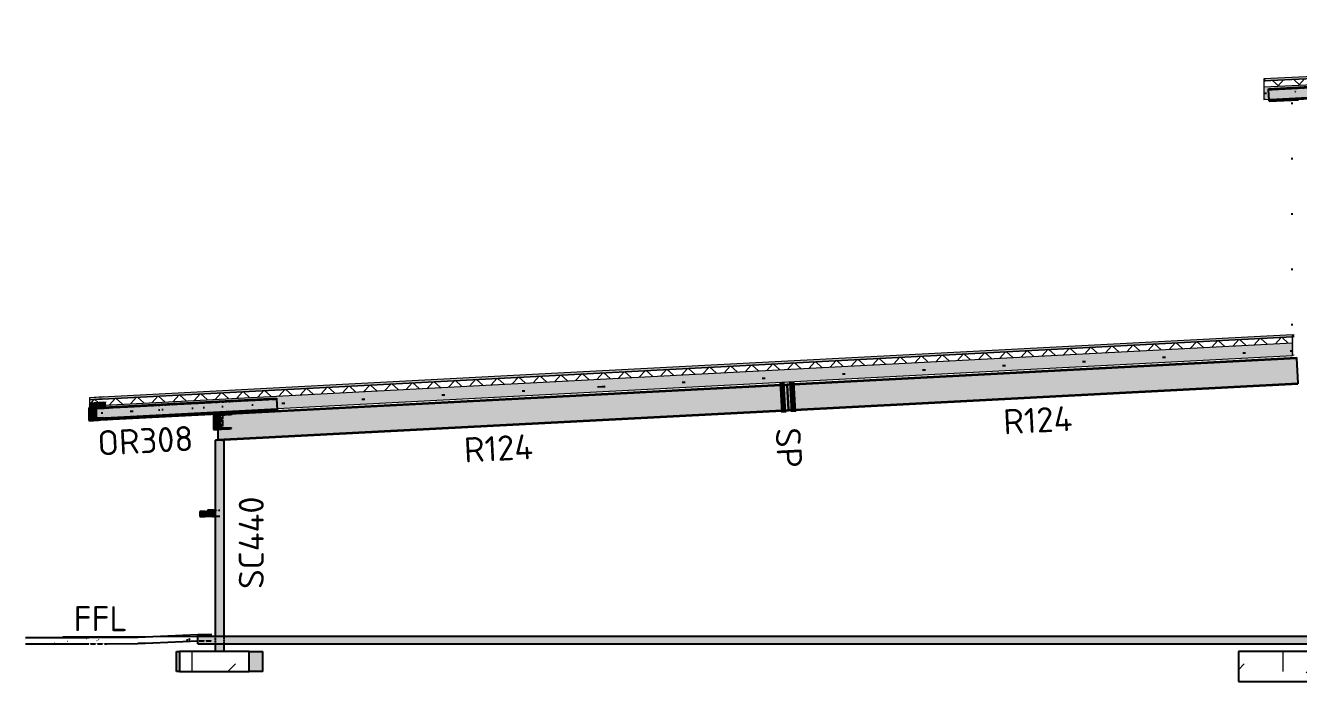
# Model space of a CAD drawing. Header units: millimetres. Extents: x 632 to 645312, y -3890 to 22200.
# Drawn here: x 332457 to 357904, y 4300 to 17407 of the extents above; entities that cross this region are included whole.
import ezdxf

# ---------------------------------------------------------------- set-up
doc = ezdxf.new("R2010")
doc.units = ezdxf.units.MM
for name, pattern in [('Dash', [7, 5, -2]), ('Hidden Double', [7, 5, -2]), ('Hidden Half', [3, 2, -1])]:
    doc.linetypes.add(name, pattern=pattern)
for name, color, linetype, lineweight in [('A-230-H-FLOOR', 190, 'Continuous', 13), ('A-230-M_FLOOR', 192, 'Continuous', 13), ('A-230-MH_FLOOR', 190, 'Hidden Double', 13), ('A-270-M_ROOF', 132, 'Continuous', 13), ('S-160-M_FOUND', 171, 'Continuous', 13), ('S-160-MH_FOUND', 171, 'Hidden Half', 13), ('S-280-A_COLUMN', 171, 'Continuous', 18), ('S-280-A_STRUCT_FRAME', 2, 'Continuous', 18), ('S-280-M_COLUMN', 52, 'Continuous', 13), ('S-280-M_STRUCT_FRAME', 12, 'Continuous', 13), ('S-280-MH_COLUMN', 52, 'Hidden Half', 13), ('Z-000-T_TEXT', 131, 'Continuous', 25), ('Z-230-A_LEVEL', 51, 'Continuous', 13), ('Z-230_A_LEVEL', 51, 'Continuous', 18)]:
    doc.layers.add(name, color=color, linetype=linetype, lineweight=lineweight)
doc.styles.add('ISOCPEUR_2', font='isocpeur.ttf', dxfattribs={"height": 500})
pattern_1 = [(45, (377784.9, 0), (-1414.214, 0), [750, -3000]), (45, (378784.9, 1000), (-1414.214, 0), [750, -3000]), (45, (379784.9, -300), (-1414.214, 0), [250, -2000]), (90, (379784.9, 500), (-500, 500), [500, -2000]), (315, (379784.9, 1000), (0, 2828.43), [500, -3000]), (0, (378784.9, 1000), (2000, 2000), [300, -1000]), (0, (376284.9, 2000), (2000, 2000), [300, -2000])]

# ---------------------------------------------------------------- blocks, each defined once
blk = doc.blocks.new('25021-APA-ZZ-ZZ-M3-AR-000001_V3_rvt-5-S6_501-SECTION B1')
at = {"layer": 'A-270-M_ROOF', "transparency": 33554432}
for color, points in [(9, [(4471525, 16298), (4491934, 17367), (4491934, 17407), (4471525, 16338)]), (9, [(4448048, 9929), (4472099, 11187), (4472099, 11227), (4448048, 9969)]), (8, [(4448048, 9766), (4448101, 9770), (4448101, 9861), (4448048, 9861), (4448048, 9775)])]:
    blk.add_hatch(color=color, dxfattribs=at).paths.add_polyline_path(points)
at = {"layer": 'A-270-M_ROOF', "lineweight": 5}
h = blk.add_hatch(dxfattribs=at)
h.set_pattern_fill('FP_28', angle=225, style=0, pattern_type=2)
h.set_pattern_definition([(47.999, (4492097.55, -5e-07), (-222.94, 200.743), []), (137.999, (4492097.55, -5e-07), (-200.743, -222.94), [])])
h.paths.add_polyline_path([(4471525, 16178), (4491934, 17247), (4491934, 17367), (4471525, 16298)])
at = {"layer": 'A-270-M_ROOF', "lineweight": 5, "transparency": 33554432}
for color, points in [(254, [(4471525, 15927), (4471626, 15933), (4471616, 16142), (4473956, 16265), (4473968, 16055), (4491934, 16997), (4491934, 17247), (4471525, 16178)]), (254, [(4471525, 15927), (4471554, 15927), (4471616, 15932)]), (9, [(4448048, 9969), (4472099, 11227), (4472128, 11232), (4448329, 9986)]), (9, [(4472099, 11187), (4472128, 11192), (4472128, 11232), (4472099, 11227)]), (10, [(4448048, 9929), (4472099, 11187), (4472128, 11192), (4448182, 9937)]), (254, [(4451798, 9754), (4472099, 10816), (4472099, 11067), (4448048, 9809), (4448048, 9766), (4448318, 9784), (4448412, 9785), (4451787, 9961), (4451798, 9758)]), (254, [(4472099, 10816), (4472128, 10821), (4472128, 11192), (4472099, 11187)]), (8, [(4448048, 9861), (4448101, 9861), (4448381, 9879), (4448329, 9879), (4448182, 9870)]), (8, [(4448101, 9770), (4448318, 9784), (4448382, 9784), (4448382, 9879), (4448101, 9861), (4448101, 9775)])]:
    blk.add_hatch(color=color, dxfattribs=at).paths.add_polyline_path(points)
at = {"layer": 'A-270-M_ROOF', "lineweight": 5}
h = blk.add_hatch(dxfattribs=at)
h.set_pattern_fill('FP_27', angle=225, style=0, pattern_type=2)
h.set_pattern_definition([(47.995, (4492097.55, -1e-05), (-222.926, 200.7586), []), (137.995, (4492097.55, -1e-05), (-200.7586, -222.926), [])])
h.paths.add_polyline_path([(4448048, 9809), (4472099, 11067), (4472099, 11187), (4448048, 9929)])
at = {"layer": 'A-270-M_ROOF', "color": 53, "lineweight": 5}
for p, q in [((4491934, 17407), (4471525, 16338)), ((4491934, 17367), (4471525, 16298)), ((4471525, 16298), (4491934, 17367)), ((4471525, 16178), (4491934, 17247)), ((4471525, 15927), (4491934, 16997)), ((4471525, 16338), (4471525, 16298)), ((4471525, 16338), (4471554, 16338)), ((4471525, 16298), (4471525, 15927)), ((4471525, 16298), (4471549, 16298)), ((4471549, 16298), (4471525, 16298)), ((4471549, 16298), (4471554, 16298)), ((4471554, 16298), (4471549, 16298)), ((4471548, 15927), (4471525, 15927)), ((4471554, 15927), (4471548, 15927)), ((4472099, 11227), (4457155, 10445)), ((4472099, 11227), (4472128, 11232)), ((4472099, 11187), (4472099, 11227)), ((4448101, 9811), (4472099, 11067)), ((4472099, 11187), (4455458, 10316)), ((4455458, 10316), (4472099, 11187)), ((4472099, 11187), (4472128, 11192)), ((4472128, 11192), (4472099, 11187)), ((4472099, 10816), (4472099, 11187)), ((4448101, 9561), (4472099, 10816)), ((4472128, 10821), (4472099, 10816)), ((4457155, 10445), (4448048, 9969)), ((4455458, 10316), (4448048, 9929)), ((4448048, 9929), (4455458, 10316)), ((4448329, 9986), (4448048, 9969)), ((4448048, 9969), (4448048, 9929)), ((4448329, 9946), (4448048, 9929)), ((4448048, 9929), (4448329, 9946)), ((4448048, 9929), (4448048, 9558)), ((4448329, 9879), (4448048, 9861)), ((4448101, 9861), (4448048, 9861)), ((4448048, 9861), (4448048, 9556)), ((4448048, 9809), (4448101, 9811)), ((4448381, 9879), (4448101, 9861)), ((4448101, 9557), (4448101, 9861)), ((4448048, 9558), (4448101, 9562)), ((4448048, 9558), (4448101, 9561)), ((4448101, 9560), (4448048, 9556)), ((4448048, 9556), (4448101, 9557)), ((4448101, 9562), (4448329, 9576)), ((4448101, 9557), (4448381, 9574)), ((4448213, 9567), (4448101, 9560)), ((4448329, 9574), (4448213, 9567))]:
    blk.add_line(p, q, dxfattribs=at)
blk = doc.blocks.new('NRP_Framing-Steel-SHS - WH433 - 100x100x5_0SHS-4145556-S6_501-SECTION B1')
at = {"layer": 'S-280-M_STRUCT_FRAME', "linetype": 'Dash', "lineweight": 25}
h = blk.add_hatch(color=256, dxfattribs=at)
h.paths.add_polyline_path([(4450362, 7600), (4450362, 7700), (4450258, 7700), (4450258, 7600)])
h.paths.add_polyline_path([(4450264, 7605), (4450264, 7695), (4450357, 7695), (4450357, 7605)])
for points in [[(4450357, 7695), (4450264, 7695), (4450264, 7605), (4450357, 7605)], [(4450362, 7700), (4450362, 7600), (4450510, 7600), (4450510, 7700)]]:
    blk.add_hatch(color=256, dxfattribs=at).paths.add_polyline_path(points)
at = {"layer": 'S-280-M_STRUCT_FRAME', "lineweight": 25}
for p, q in [((4450362, 7700), (4450258, 7700)), ((4450258, 7700), (4450258, 7600)), ((4450264, 7695), (4450357, 7695)), ((4450264, 7605), (4450264, 7695)), ((4450357, 7695), (4450357, 7605)), ((4450362, 7600), (4450362, 7700)), ((4450362, 7700), (4450510, 7700)), ((4450510, 7700), (4450510, 7600)), ((4450258, 7600), (4450362, 7600)), ((4450357, 7605), (4450264, 7605)), ((4450510, 7600), (4450362, 7600))]:
    blk.add_line(p, q, dxfattribs=at)
blk = doc.blocks.new('NRP_Framing-Steel-Purlin C - P946 - EC250-24-4001374-S6_501-SECTION B1')
at = {"layer": 'S-280-M_STRUCT_FRAME', "color": 1, "lineweight": 25}
blk.add_line((4448887, 9692), (4448861, 9692), dxfattribs=at)
blk.add_line((4448887, 9692), (4448861, 9692), dxfattribs=at)
blk = doc.blocks.new('NRP_Framing-Steel-Purlin C - P946 - EC250-24-4001373-S6_501-SECTION B1')
at = {"layer": 'S-280-M_STRUCT_FRAME', "color": 1, "lineweight": 25}
blk.add_line((4449455, 9722), (4449429, 9722), dxfattribs=at)
blk.add_line((4449455, 9722), (4449429, 9722), dxfattribs=at)
blk = doc.blocks.new('NRP_Framing-Steel-Purlin C - P946 - EC250-24-4001377-S6_501-SECTION B1')
at = {"layer": 'S-280-M_STRUCT_FRAME', "color": 1, "lineweight": 25}
blk.add_line((4448319, 9662), (4448286, 9662), dxfattribs=at)
blk.add_line((4448319, 9662), (4448286, 9662), dxfattribs=at)
blk = doc.blocks.new('NRP_Framing-Steel-Purlin C - P946 - EC250-24-4003224-S6_501-SECTION B1')
at = {"layer": 'S-280-M_STRUCT_FRAME', "color": 1, "lineweight": 25}
blk.add_line((4472048, 10904), (4472064, 10906), dxfattribs=at)
blk.add_line((4472048, 10904), (4472064, 10906), dxfattribs=at)
blk = doc.blocks.new('NRP_Framing-Steel-Purlin C - P946 - EC250-24-4003288-S6_501-SECTION B1')
at = {"layer": 'S-280-M_STRUCT_FRAME', "color": 1, "lineweight": 25}
blk.add_line((4472072, 10904), (4472087, 10907), dxfattribs=at)
blk.add_line((4472072, 10904), (4472087, 10907), dxfattribs=at)
blk = doc.blocks.new('NRP_Framing-Steel-Purlin Z - P914 - EZ250-15-4003870-S6_501-SECTION B1')
at = {"layer": 'S-280-M_STRUCT_FRAME', "color": 150, "lineweight": 25}
blk.add_line((4471158, 10857), (4471100, 10857), dxfattribs=at)
blk = doc.blocks.new('NRP_Framing-Steel-Purlin Z - P914 - EZ250-15-4003868-S6_501-SECTION B1')
at = {"layer": 'S-280-M_STRUCT_FRAME', "color": 150, "lineweight": 25}
blk.add_line((4469558, 10774), (4469499, 10774), dxfattribs=at)
blk = doc.blocks.new('NRP_Framing-Steel-Purlin Z - P914 - EZ250-15-4003866-S6_501-SECTION B1')
at = {"layer": 'S-280-M_STRUCT_FRAME', "color": 150, "lineweight": 25}
blk.add_line((4467958, 10690), (4467899, 10690), dxfattribs=at)
blk = doc.blocks.new('NRP_Framing-Steel-Purlin Z - P914 - EZ250-15-4003864-S6_501-SECTION B1')
at = {"layer": 'S-280-M_STRUCT_FRAME', "color": 150, "lineweight": 25}
blk.add_line((4466357, 10606), (4466299, 10606), dxfattribs=at)
blk = doc.blocks.new('NRP_Framing-Steel-Purlin Z - P914 - EZ250-15-4003862-S6_501-SECTION B1')
at = {"layer": 'S-280-M_STRUCT_FRAME', "color": 150, "lineweight": 25}
blk.add_line((4464757, 10522), (4464698, 10522), dxfattribs=at)
blk = doc.blocks.new('NRP_Framing-Steel-Purlin Z - P914 - EZ250-15-4003860-S6_501-SECTION B1')
at = {"layer": 'S-280-M_STRUCT_FRAME', "color": 150, "lineweight": 25}
blk.add_line((4463156, 10439), (4463098, 10439), dxfattribs=at)
blk = doc.blocks.new('NRP_Framing-Steel-Purlin Z - P914 - EZ250-15-4003858-S6_501-SECTION B1')
at = {"layer": 'S-280-M_STRUCT_FRAME', "color": 150, "lineweight": 25}
blk.add_line((4461556, 10355), (4461497, 10355), dxfattribs=at)
blk = doc.blocks.new('NRP_Framing-Steel-Purlin Z - P914 - EZ250-15-4003853-S6_501-SECTION B1')
at = {"layer": 'S-280-M_STRUCT_FRAME', "color": 150, "lineweight": 25}
blk.add_line((4459955, 10271), (4459897, 10271), dxfattribs=at)
blk = doc.blocks.new('NRP_Framing-Steel-Purlin Z - P914 - EZ250-15-4003854-S6_501-SECTION B1')
at = {"layer": 'S-280-M_STRUCT_FRAME', "color": 150, "lineweight": 25}
blk.add_line((4458354, 10188), (4458296, 10188), dxfattribs=at)
blk = doc.blocks.new('NRP_Framing-Steel-Purlin Z - P914 - EZ250-15-4003855-S6_501-SECTION B1')
at = {"layer": 'S-280-M_STRUCT_FRAME', "color": 150, "lineweight": 25}
blk.add_line((4456754, 10104), (4456696, 10104), dxfattribs=at)
blk = doc.blocks.new('NRP_Framing-Steel-Purlin Z - P914 - EZ250-15-4003856-S6_501-SECTION B1')
at = {"layer": 'S-280-M_STRUCT_FRAME', "color": 150, "lineweight": 25}
blk.add_line((4455153, 10020), (4455095, 10020), dxfattribs=at)
blk = doc.blocks.new('NRP_Framing-Steel-Purlin Z - P914 - EZ250-15-4003905-S6_501-SECTION B1')
at = {"layer": 'S-280-M_STRUCT_FRAME', "color": 150, "lineweight": 25}
blk.add_line((4453553, 9936), (4453495, 9936), dxfattribs=at)
blk = doc.blocks.new('NRP_Framing-Steel-Purlin Z - P914 - EZ250-15-4003919-S6_501-SECTION B1')
at = {"layer": 'S-280-M_STRUCT_FRAME', "color": 150, "lineweight": 25}
blk.add_line((4451952, 9853), (4451894, 9853), dxfattribs=at)
blk = doc.blocks.new('NRP_Framing-Steel-Purlin Z - P914 - EZ250-15-4004838-S6_501-SECTION B1')
at = {"layer": 'S-280-M_STRUCT_FRAME', "color": 150, "lineweight": 25}
blk.add_line((4471158, 10857), (4471100, 10857), dxfattribs=at)
blk = doc.blocks.new('NRP_Framing-Steel-Purlin Z - P914 - EZ250-15-4004836-S6_501-SECTION B1')
at = {"layer": 'S-280-M_STRUCT_FRAME', "color": 150, "lineweight": 25}
blk.add_line((4469558, 10774), (4469499, 10774), dxfattribs=at)
blk = doc.blocks.new('NRP_Framing-Steel-Purlin Z - P914 - EZ250-15-4004834-S6_501-SECTION B1')
at = {"layer": 'S-280-M_STRUCT_FRAME', "color": 150, "lineweight": 25}
blk.add_line((4467958, 10690), (4467899, 10690), dxfattribs=at)
blk = doc.blocks.new('NRP_Framing-Steel-Purlin Z - P914 - EZ250-15-4004832-S6_501-SECTION B1')
at = {"layer": 'S-280-M_STRUCT_FRAME', "color": 150, "lineweight": 25}
blk.add_line((4466357, 10606), (4466299, 10606), dxfattribs=at)
blk = doc.blocks.new('NRP_Framing-Steel-Purlin Z - P914 - EZ250-15-4004830-S6_501-SECTION B1')
at = {"layer": 'S-280-M_STRUCT_FRAME', "color": 150, "lineweight": 25}
blk.add_line((4464757, 10522), (4464698, 10522), dxfattribs=at)
blk = doc.blocks.new('NRP_Framing-Steel-Purlin Z - P914 - EZ250-15-4004828-S6_501-SECTION B1')
at = {"layer": 'S-280-M_STRUCT_FRAME', "color": 150, "lineweight": 25}
blk.add_line((4463156, 10439), (4463098, 10439), dxfattribs=at)
blk = doc.blocks.new('NRP_Framing-Steel-Purlin Z - P914 - EZ250-15-4004825-S6_501-SECTION B1')
at = {"layer": 'S-280-M_STRUCT_FRAME', "color": 150, "lineweight": 25}
blk.add_line((4461556, 10355), (4461497, 10355), dxfattribs=at)
blk = doc.blocks.new('NRP_Framing-Steel-Purlin Z - P914 - EZ250-15-4004823-S6_501-SECTION B1')
at = {"layer": 'S-280-M_STRUCT_FRAME', "color": 150, "lineweight": 25}
blk.add_line((4459955, 10271), (4459897, 10271), dxfattribs=at)
blk = doc.blocks.new('NRP_Framing-Steel-Purlin Z - P914 - EZ250-15-4004821-S6_501-SECTION B1')
at = {"layer": 'S-280-M_STRUCT_FRAME', "color": 150, "lineweight": 25}
for p, q in [((4458301, 10188), (4458204, 10183)), ((4458354, 10188), (4458301, 10188))]:
    blk.add_line(p, q, dxfattribs=at)
blk = doc.blocks.new('NRP_Framing-Steel-Purlin Z - P914 - EZ250-15-4004819-S6_501-SECTION B1')
at = {"layer": 'S-280-M_STRUCT_FRAME', "color": 150, "lineweight": 25}
blk.add_line((4456754, 10104), (4456741, 10104), dxfattribs=at)
blk = doc.blocks.new('NRP_Framing-Steel-Purlin Z - P914 - EZ250-15-4004815-S6_501-SECTION B1')
at = {"layer": 'S-280-M_STRUCT_FRAME', "color": 150, "lineweight": 25}
blk.add_line((4455153, 10020), (4455146, 10020), dxfattribs=at)
blk = doc.blocks.new('NRP_Framing-Steel-Purlin Z - P914 - EZ250-15-4004816-S6_501-SECTION B1')
at = {"layer": 'S-280-M_STRUCT_FRAME', "color": 150, "lineweight": 25}
blk.add_line((4453553, 9936), (4453551, 9936), dxfattribs=at)
blk = doc.blocks.new('NRP_Framing-Steel-Purlin Z - P914 - EZ250-15-4145933-S6_501-SECTION B1')
at = {"layer": 'S-280-M_STRUCT_FRAME', "color": 150, "lineweight": 25}
blk.add_line((4450352, 9769), (4450323, 9769), dxfattribs=at)
blk = doc.blocks.new('NRP_Framing-Steel-PFC - OR308 - 250PFC-4039837-S6_501-SECTION B1')
at = {"layer": 'S-280-M_STRUCT_FRAME', "linetype": 'Dash', "lineweight": 25}
for p, q in [((4471616, 16127), (4473956, 16250)), ((4471627, 15908), (4473968, 16030))]:
    blk.add_line(p, q, dxfattribs=at)
blk = doc.blocks.new('NRP_Framing-Steel-Purlin C - P946 - EC250-24-4049948-S6_501-SECTION B1')
at = {"layer": 'S-280-M_STRUCT_FRAME', "color": 1, "lineweight": 25}
blk.add_line((4471544, 16054), (4471573, 16054), dxfattribs=at)
blk.add_line((4471544, 16054), (4471573, 16054), dxfattribs=at)
blk = doc.blocks.new('NRP_Framing-Steel-Purlin C - P946 - EC250-24-4050851-S6_501-SECTION B1')
at = {"layer": 'S-280-M_STRUCT_FRAME', "color": 1, "lineweight": 25}
blk.add_line((4472143, 16085), (4472156, 16085), dxfattribs=at)
blk.add_line((4472143, 16085), (4472156, 16085), dxfattribs=at)
blk = doc.blocks.new('NRP_Framing-Steel-Purlin Z - G914 - EZ250-15-4087536-S6_501-SECTION B1')
at = {"layer": 'S-280-M_STRUCT_FRAME', "color": 150, "lineweight": 25}
blk.add_line((4472100, 11429), (4472071, 11429), dxfattribs=at)
blk = doc.blocks.new('NRP_Framing-Steel-Purlin Z - G914 - EZ250-15-4087583-S6_501-SECTION B1')
at = {"layer": 'S-280-M_STRUCT_FRAME', "color": 150, "lineweight": 25}
blk.add_line((4472100, 11429), (4472071, 11429), dxfattribs=at)
blk = doc.blocks.new('NRP_Framing-Steel-Purlin Z - G914 - EZ250-15-4087878-S6_501-SECTION B1')
at = {"layer": 'S-280-M_STRUCT_FRAME', "color": 150, "lineweight": 25}
blk.add_line((4472100, 12534), (4472071, 12534), dxfattribs=at)
blk = doc.blocks.new('NRP_Framing-Steel-Purlin Z - G914 - EZ250-15-4087888-S6_501-SECTION B1')
at = {"layer": 'S-280-M_STRUCT_FRAME', "color": 150, "lineweight": 25}
blk.add_line((4472100, 13639), (4472071, 13639), dxfattribs=at)
blk = doc.blocks.new('NRP_Framing-Steel-Purlin Z - G914 - EZ250-15-4087898-S6_501-SECTION B1')
at = {"layer": 'S-280-M_STRUCT_FRAME', "color": 150, "lineweight": 25}
blk.add_line((4472100, 14744), (4472071, 14744), dxfattribs=at)
blk = doc.blocks.new('NRP_Foundation-Pad Footing Fibre _v2_ - PF1 - 3000 x 2400 x 600d-V46-S6_501-SECTION B1')
at = {"layer": 'S-160-M_FOUND'}
h = blk.add_hatch(dxfattribs=at)
h.set_pattern_fill('FP_30', color=256, style=0, pattern_type=2)
h.set_pattern_definition([(45, (4492097.5, 0), (-1414.214, 0), [750, -3000]), (45, (4493097.5, 1000), (-1414.214, 0), [750, -3000]), (45, (4494097.5, -300), (-1414.214, 0), [250, -2000]), (90, (4494097.55, 500), (-500, 500), [500, -2000]), (315, (4494097.5, 1000), (0, 2828.43), [500, -3000]), (0, (4493097.5, 1000), (2000, 2000), [300, -1000]), (0, (4490597.5, 2000), (2000, 2000), [300, -2000])])
h.paths.add_polyline_path([(4472835, 4300), (4474014, 4300), (4474014, 4900), (4471014, 4900), (4471014, 4300)])
at = {"layer": 'S-160-M_FOUND', "lineweight": 25}
for p, q in [((4474014, 4900), (4471014, 4900)), ((4471014, 4900), (4471014, 4300)), ((4474014, 4300), (4474014, 4900)), ((4471014, 4300), (4474014, 4300))]:
    blk.add_line(p, q, dxfattribs=at)
blk = doc.blocks.new('NRP_Framing-Steel-PFC - OR308 - 250PFC-3899133-S6_501-SECTION B1')
at = {"layer": 'S-280-M_STRUCT_FRAME', "linetype": 'Dash', "lineweight": 25}
for p, q in [((4448254, 9762), (4451788, 9946)), ((4448183, 9758), (4448254, 9762)), ((4448205, 9539), (4451799, 9726)), ((4448194, 9538), (4448205, 9539))]:
    blk.add_line(p, q, dxfattribs=at)
blk = doc.blocks.new('NRP_Framing-Steel-PFC - B309 - 300PFC-3907521-S6_501-SECTION B1')
at = {"layer": 'S-280-M_STRUCT_FRAME', "linetype": 'Dash', "lineweight": 25}
for p, q in [((4450706, 9649), (4450707, 9349)), ((4450792, 9649), (4450706, 9649)), ((4450806, 9655), (4450707, 9649)), ((4450715, 9365), (4450714, 9633)), ((4450714, 9633), (4450793, 9633)), ((4450792, 9649), (4450900, 9656)), ((4450793, 9633), (4450792, 9649)), ((4450793, 9633), (4450900, 9640)), ((4450707, 9349), (4450794, 9349)), ((4450794, 9365), (4450715, 9365)), ((4450716, 9365), (4450815, 9371)), ((4450794, 9365), (4450900, 9371)), ((4450794, 9349), (4450794, 9365)), ((4450794, 9349), (4450900, 9355))]:
    blk.add_line(p, q, dxfattribs=at)
blk = doc.blocks.new('NRP_Framing-Steel-PFC - B309 - 300PFC-3900300-S6_501-SECTION B1')
at = {"layer": 'S-280-M_STRUCT_FRAME', "linetype": 'Dash', "lineweight": 25}
for points in [[(4450526, 9637), (4450619, 9638), (4450730, 9645), (4450637, 9644), (4450571, 9640)], [(4450526, 9337), (4450619, 9338), (4450619, 9354), (4450534, 9353), (4450534, 9621), (4450619, 9622), (4450619, 9638), (4450526, 9637)], [(4450534, 9353), (4450673, 9362), (4450673, 9625), (4450619, 9622), (4450534, 9621), (4450534, 9354)], [(4450619, 9622), (4450754, 9630), (4450754, 9644), (4450730, 9642), (4450730, 9645), (4450619, 9638)], [(4450534, 9353), (4450619, 9354), (4450719, 9362), (4450673, 9362), (4450571, 9356)], [(4450755, 9362), (4450619, 9354), (4450619, 9338), (4450755, 9346)]]:
    blk.add_hatch(color=256, dxfattribs=at).paths.add_polyline_path(points)
at = {"layer": 'S-280-M_STRUCT_FRAME', "lineweight": 25}
for p, q in [((4450637, 9644), (4450526, 9637)), ((4450619, 9638), (4450526, 9637)), ((4450526, 9637), (4450526, 9337)), ((4450534, 9621), (4450619, 9622)), ((4450534, 9353), (4450534, 9621)), ((4450619, 9638), (4450730, 9645)), ((4450619, 9622), (4450619, 9638)), ((4450619, 9622), (4450754, 9630)), ((4450754, 9644), (4450754, 9630)), ((4450526, 9337), (4450619, 9338)), ((4450534, 9353), (4450673, 9362)), ((4450619, 9354), (4450534, 9353)), ((4450619, 9354), (4450755, 9362)), ((4450619, 9338), (4450619, 9354)), ((4450619, 9338), (4450755, 9346)), ((4450719, 9362), (4450755, 9362)), ((4450755, 9362), (4450755, 9346))]:
    blk.add_line(p, q, dxfattribs=at)
at = {"layer": 'S-280-M_STRUCT_FRAME', "linetype": 'Dash', "lineweight": 25}
for p, q in [((4450667, 9646), (4450637, 9644)), ((4450667, 9646), (4450754, 9646)), ((4450675, 9625), (4450676, 9362)), ((4450730, 9645), (4450754, 9646)), ((4450754, 9646), (4450754, 9644)), ((4450673, 9362), (4450676, 9362)), ((4450676, 9362), (4450719, 9362))]:
    blk.add_line(p, q, dxfattribs=at)
blk = doc.blocks.new('NRP_Framing-Steel-SHS - WH437 - 125x125x5_0SHS-4145559-S6_501-SECTION B1')
at = {"layer": 'S-280-M_STRUCT_FRAME', "linetype": 'Dash', "lineweight": 25}
for points in [[(4450529, 7600), (4450529, 7725), (4450409, 7725), (4450409, 7700), (4450414, 7700), (4450414, 7720), (4450524, 7720), (4450524, 7605), (4450510, 7604), (4450510, 7600)], [(4450510, 7605), (4450524, 7605), (4450524, 7720), (4450414, 7720), (4450414, 7700), (4450510, 7700), (4450510, 7610)], [(4450529, 7600), (4450564, 7600), (4450564, 7725), (4450529, 7725)]]:
    blk.add_hatch(color=256, dxfattribs=at).paths.add_polyline_path(points)
at = {"layer": 'S-280-M_STRUCT_FRAME', "lineweight": 25}
for p, q in [((4450529, 7725), (4450409, 7725)), ((4450409, 7725), (4450409, 7700)), ((4450414, 7720), (4450524, 7720)), ((4450414, 7700), (4450414, 7720)), ((4450524, 7720), (4450524, 7605)), ((4450529, 7600), (4450529, 7725)), ((4450529, 7725), (4450564, 7725)), ((4450524, 7605), (4450510, 7605)), ((4450510, 7600), (4450529, 7600)), ((4450564, 7600), (4450529, 7600))]:
    blk.add_line(p, q, dxfattribs=at)
at = {"layer": 'S-280-M_STRUCT_FRAME', "linetype": 'Dash', "lineweight": 25}
for p, q in [((4450409, 7700), (4450409, 7600)), ((4450414, 7605), (4450414, 7700)), ((4450564, 7725), (4450656, 7725)), ((4450510, 7605), (4450414, 7605)), ((4450656, 7600), (4450564, 7600))]:
    blk.add_line(p, q, dxfattribs=at)
blk = doc.blocks.new('NRP_Framing-Steel-PFC - B308 - 250PFC-3999933-S6_501-SECTION B1')
at = {"layer": 'S-280-M_STRUCT_FRAME', "linetype": 'Dash', "lineweight": 25}
for points in [[(4448183, 9775), (4448228, 9775), (4448394, 9784), (4448318, 9784), (4448184, 9775)], [(4448270, 9762), (4448270, 9760), (4448277, 9760), (4448277, 9763)], [(4448192, 9540), (4448194, 9540), (4448192, 9579), (4448192, 9549)]]:
    blk.add_hatch(color=256, dxfattribs=at).paths.add_polyline_path(points)
h = blk.add_hatch(color=256, dxfattribs=at)
h.paths.add_polyline_path([(4448194, 9540), (4448192, 9540), (4448191, 9755), (4448184, 9755), (4448185, 9540), (4448192, 9540)])
h.paths.add_polyline_path([(4448270, 9760), (4448270, 9762), (4448263, 9760)])
at = {"layer": 'S-280-M_STRUCT_FRAME', "lineweight": 25}
for p, q in [((4448222, 9775), (4448183, 9775)), ((4448318, 9784), (4448184, 9775)), ((4448192, 9540), (4448191, 9755)), ((4448263, 9760), (4448270, 9760)), ((4448270, 9760), (4448270, 9762)), ((4448270, 9760), (4448277, 9760)), ((4448229, 9540), (4448192, 9540)), ((4448264, 9525), (4448271, 9525)), ((4448271, 9525), (4448412, 9534))]:
    blk.add_line(p, q, dxfattribs=at)
at = {"layer": 'S-280-M_STRUCT_FRAME', "linetype": 'Dash', "lineweight": 25}
for p, q in [((4448183, 9775), (4448184, 9525)), ((4448191, 9755), (4448191, 9760)), ((4448191, 9760), (4448223, 9760)), ((4448270, 9775), (4448224, 9775)), ((4448225, 9760), (4448263, 9760)), ((4448270, 9775), (4448412, 9784)), ((4448270, 9762), (4448270, 9775)), ((4448277, 9760), (4448412, 9769)), ((4448184, 9525), (4448229, 9525)), ((4448193, 9540), (4448327, 9549)), ((4448271, 9540), (4448231, 9540)), ((4448231, 9525), (4448264, 9525)), ((4448271, 9540), (4448412, 9549)), ((4448271, 9525), (4448271, 9540))]:
    blk.add_line(p, q, dxfattribs=at)
blk = doc.blocks.new('NRP_Framing-Steel-PFC - B308 - 250PFC-3999934-S6_501-SECTION B1')
at = {"layer": 'S-280-M_STRUCT_FRAME', "linetype": 'Dash', "lineweight": 25}
for points in [[(4448038, 9766), (4448131, 9766), (4448254, 9774), (4448161, 9774)], [(4448038, 9516), (4448131, 9516), (4448131, 9531), (4448046, 9531), (4448046, 9751), (4448131, 9751), (4448131, 9766), (4448038, 9766)], [(4448046, 9531), (4448185, 9540), (4448182, 9754), (4448131, 9751), (4448046, 9751), (4448046, 9531)], [(4448131, 9751), (4448263, 9760), (4448263, 9762), (4448254, 9762), (4448254, 9774), (4448131, 9766)], [(4448046, 9531), (4448131, 9531), (4448254, 9539), (4448169, 9539)], [(4448131, 9516), (4448254, 9526), (4448254, 9539), (4448131, 9531)]]:
    blk.add_hatch(color=256, dxfattribs=at).paths.add_polyline_path(points)
at = {"layer": 'S-280-M_STRUCT_FRAME', "lineweight": 25}
for p, q in [((4448176, 9775), (4448038, 9766)), ((4448131, 9766), (4448038, 9766)), ((4448038, 9766), (4448038, 9516)), ((4448046, 9531), (4448046, 9751)), ((4448046, 9751), (4448131, 9751)), ((4448131, 9766), (4448254, 9774)), ((4448131, 9751), (4448131, 9766)), ((4448131, 9751), (4448263, 9760)), ((4448176, 9775), (4448214, 9775)), ((4448184, 9755), (4448185, 9540)), ((4448263, 9762), (4448263, 9760)), ((4448038, 9516), (4448131, 9516)), ((4448046, 9531), (4448185, 9540)), ((4448131, 9531), (4448046, 9531)), ((4448131, 9531), (4448254, 9539)), ((4448131, 9516), (4448131, 9531)), ((4448131, 9516), (4448264, 9525)), ((4448185, 9540), (4448220, 9540))]:
    blk.add_line(p, q, dxfattribs=at)
at = {"layer": 'S-280-M_STRUCT_FRAME', "linetype": 'Dash', "lineweight": 25}
for p, q in [((4448216, 9775), (4448263, 9775)), ((4448254, 9774), (4448263, 9775)), ((4448263, 9775), (4448263, 9762)), ((4448222, 9540), (4448264, 9540)), ((4448254, 9539), (4448264, 9540)), ((4448264, 9540), (4448264, 9525))]:
    blk.add_line(p, q, dxfattribs=at)
blk = doc.blocks.new('NRP_Framing-Steel-Purlin C - P946 - EC250-24-4004702-S6_501-SECTION B1')
at = {"layer": 'S-280-M_STRUCT_FRAME', "color": 1, "linetype": 'Dash', "lineweight": 25}
blk.add_line((4451321, 9821), (4451294, 9821), dxfattribs=at)
blk.add_line((4451321, 9821), (4451294, 9821), dxfattribs=at)
blk = doc.blocks.new('NRP_Framing-Steel-Purlin C - P946 - EC250-24-4004698-S6_501-SECTION B1')
at = {"layer": 'S-280-M_STRUCT_FRAME', "color": 1, "linetype": 'Dash', "lineweight": 25}
blk.add_line((4450721, 9790), (4450694, 9790), dxfattribs=at)
blk.add_line((4450721, 9790), (4450694, 9790), dxfattribs=at)
blk = doc.blocks.new('NRP_Framing-Steel-Purlin C - P946 - EC250-24-4004699-S6_501-SECTION B1')
at = {"layer": 'S-280-M_STRUCT_FRAME', "color": 1, "linetype": 'Dash', "lineweight": 25}
blk.add_line((4450121, 9758), (4450094, 9758), dxfattribs=at)
blk.add_line((4450121, 9758), (4450094, 9758), dxfattribs=at)
blk = doc.blocks.new('NRP_Framing-Steel-Purlin C - P946 - EC250-24-4004700-S6_501-SECTION B1')
at = {"layer": 'S-280-M_STRUCT_FRAME', "color": 1, "linetype": 'Dash', "lineweight": 25}
blk.add_line((4449521, 9727), (4449493, 9727), dxfattribs=at)
blk.add_line((4449521, 9727), (4449493, 9727), dxfattribs=at)
blk = doc.blocks.new('NRP_Framing-Steel-Purlin C - P946 - EC250-24-4004696-S6_501-SECTION B1')
at = {"layer": 'S-280-M_STRUCT_FRAME', "color": 1, "linetype": 'Dash', "lineweight": 25}
blk.add_line((4448921, 9696), (4448893, 9696), dxfattribs=at)
blk.add_line((4448921, 9696), (4448893, 9696), dxfattribs=at)
blk = doc.blocks.new('NRP_Framing-Steel-Purlin C - P946 - EC250-24-4050849-S6_501-SECTION B1')
at = {"layer": 'S-280-M_STRUCT_FRAME', "color": 1, "linetype": 'Dash', "lineweight": 25}
blk.add_line((4472159, 16085), (4472173, 16085), dxfattribs=at)
blk.add_line((4472159, 16085), (4472173, 16085), dxfattribs=at)
blk = doc.blocks.new('NRP_Splice _v3_ - NRP_Splice-3209833-S6_501-SECTION B1')
at = {"layer": 'Z-000-T_TEXT', "lineweight": 70}
for p, q in [((4461890, 10274), (4461921, 9675)), ((4461890, 10274), (4461921, 9675)), ((4462090, 10284), (4462121, 9685)), ((4462121, 9685), (4462090, 10284))]:
    blk.add_line(p, q, dxfattribs=at)

msp = doc.modelspace()

# ---------------------------------------------------------------- hatches: boundary and pattern name
at = {"layer": 'A-230-H-FLOOR'}
h = msp.add_hatch(dxfattribs=at)
h.set_pattern_fill('FP_31', color=256, style=0, pattern_type=2)
h.set_pattern_definition([(50, (377784.9, 0), (728.7365, -63.756), [76.2, -838.2]), (355, (377784.9, 0), (-140.972, 764.228), [60.96, -670.56]), (100.451, (377845.6, -5.3), (587.77, 700.467), [64.76, -712.36]), (46.184, (377784.9, 203.2), (1084.316, -168.171), [114.3, -1257.3]), (96.636, (377875.2, 189.2), (949.61, 989.71), [97.14, -1068.54]), (351.184, (377784.9, 203.2), (949.62, 989.7), [91.44, -1005.84]), (21, (377886.5, 152.4), (606.458, -409.0606), [76.2, -838.2]), (326, (377886.5, 152.4), (247.208, 736.753), [60.96, -670.56]), (71.451, (377937, 118.3), (853.668, 327.685), [64.76, -712.36]), (37.5, (377784.88, 0), (12.3547, 338.2201), [6.706, -655.726, 6.706, -674.014, -673.1]), (37.5, (377784.88, 0), (12.3547, 338.2201), [-1343.152, 6.706, -666.394]), (7.5, (377784.9, 0), (267.279, 400.722), [6.706, -381.406, 6.706, -640.486, -256.54]), (7.5, (377784.9, 0), (267.279, 400.722), [-1035.304, 6.706, -249.834]), (327.5, (377558.32, 0), (542.3633, -22.9153), [6.706, -247.294, 6.706, -785.774, -1051.56]), (327.5, (377558.32, 0), (542.3633, -22.9153), [-1046.48, 6.706, -1044.854]), (317.5, (377456.7, 0), (592.517, 101.707), [6.706, -323.494, 6.706, -519.582, -746.76]), (317.5, (377456.7, 0), (592.517, 101.707), [-856.488, 6.706, -740.054])])
h.paths.add_polyline_path([(333720.7, 5050.9), (334706, 5062.5), (335899.9, 5115), (335899.9, 5235), (334706, 5182.5), (333720.7, 5170.9), (332457.3, 5170.9), (332457.3, 5052.7), (333720.6, 5050.9)])
at = {"layer": 'A-230-H-FLOOR', "lineweight": 5}
msp.add_hatch(color=256, dxfattribs=at).paths.add_polyline_path([(334706, 5062.5), (335004.1, 5063.3), (335899.9, 5102.7), (335899.7, 5115), (335004.1, 5075.6)])
at = {"layer": 'A-230-H-FLOOR'}
h = msp.add_hatch(dxfattribs=at)
h.set_pattern_fill('FP_30', color=256, style=0, pattern_type=2)
h.set_pattern_definition(pattern_1)
h.paths.add_polyline_path([(393274.5, 5050), (400936.6, 5050), (400936.6, 5200), (335899.9, 5200), (335899.9, 5050), (384586.4, 5050)])
at = {"layer": 'A-230-H-FLOOR', "lineweight": 5}
h = msp.add_hatch(color=256, dxfattribs=at)
h.paths.add_polyline_path([(333720.7, 5050.9), (333957.9, 5051), (334928.6, 5063.1), (334629.4, 5061.6), (334084.7, 5055.2)])
h.paths.add_polyline_path([(333720.7, 5050.9), (333720.7, 5050.9), (334629.4, 5061.6)])
at = {"layer": 'A-230-M_FLOOR', "lineweight": 5}
msp.add_hatch(color=256, dxfattribs=at).paths.add_polyline_path([(336180.4, 5200), (336180.4, 5235), (335899.9, 5235), (335899.9, 5200), (336172.7, 5200)])
at = {"layer": 'S-160-M_FOUND', "lineweight": 5}
for points in [[(335477.5, 4900), (335477.5, 4500), (335533.7, 4500), (335533.7, 4900)], [(337203.6, 4900), (336927.1, 4900), (336927.1, 4500), (337203.6, 4500)]]:
    msp.add_hatch(color=256, dxfattribs=at).paths.add_polyline_path(points)
at = {"layer": 'S-160-M_FOUND'}
h = msp.add_hatch(dxfattribs=at)
h.set_pattern_fill('FP_30', color=256, style=0, pattern_type=2)
h.set_pattern_definition(pattern_1)
h.paths.add_polyline_path([(335533.7, 4500), (336927.1, 4500), (336927.1, 4900), (335533.7, 4900)])
at = {"layer": 'S-280-M_COLUMN', "lineweight": 5}
h = msp.add_hatch(color=256, dxfattribs=at)
h.paths.add_polyline_path([(336254.5, 4900), (336260.1, 4900), (336259.9, 5050), (336251.4, 5050), (336251.4, 4900)])
h.paths.add_polyline_path([(336260.1, 5200), (336258.4, 9119.9), (336251.4, 9119.9), (336251.4, 5200), (336259.7, 5200)])
h = msp.add_hatch(color=256, dxfattribs=at)
h.paths.add_polyline_path([(336380.5, 4900), (336380.5, 5050), (336260.1, 5050), (336260.1, 4900)])
h.paths.add_polyline_path([(336260.1, 5200), (336380.5, 5200), (336380.5, 9119.9), (336260.1, 9119.9), (336260.1, 6897.3)])
h = msp.add_hatch(color=256, dxfattribs=at)
h.paths.add_polyline_path([(336386.9, 4900), (336395.9, 4900), (336395.8, 5050), (336380.5, 5050), (336380.5, 4900)])
h.paths.add_polyline_path([(336386.5, 5200), (336395.9, 5200), (336395.9, 9119.9), (336380.5, 9119.9), (336380.5, 5200)])
h = msp.add_hatch(color=256, dxfattribs=at)
h.paths.add_polyline_path([(336429.6, 4900), (336429.6, 5050), (336395.9, 5050), (336395.9, 4900)])
h.paths.add_polyline_path([(336395.9, 5200), (336429.6, 5200), (336429.6, 9119.9), (336395.9, 9119.9), (336395.9, 6897.3)])
msp.add_hatch(color=256, dxfattribs=at).paths.add_polyline_path([(336429.7, 5200), (336429.7, 5200), (336429.6, 5200)])
at = {"layer": 'S-280-M_STRUCT_FRAME', "lineweight": 5}
for points in [[(357302.8, 16127.5), (359643.6, 16250.1), (359642.9, 16265.1), (357302.1, 16142.4)], [(357314.4, 15907.8), (359655.1, 16030.4), (359643.6, 16250.1), (357302.8, 16127.5)], [(357315.1, 15892.8), (359655.9, 16015.4), (359655.1, 16030.4), (357314.4, 15907.8)], [(347680.3, 10230.1), (357863.5, 10761.5), (357862.8, 10774.6), (347679.6, 10243.2)], [(347706.5, 9728.9), (357889.6, 10260.3), (357863.5, 10761.5), (347680.3, 10230.1)], [(336417.6, 9642.3), (347679.9, 10230), (347679.3, 10243.2), (336303.1, 9649.5), (336303.1, 9643), (336324.1, 9644.3), (336417.6, 9644.8)], [(336303.1, 9133.8), (347706.1, 9728.9), (347679.6, 10230), (336441.4, 9643.5), (336441.4, 9630.3), (336360.4, 9625.1), (336360.4, 9362.1), (336442.7, 9362.3), (336442.7, 9346.3), (336303.1, 9337.2), (336303.1, 9210.7)], [(347707.1, 9715.8), (357890.3, 10247.2), (357889.6, 10260.3), (347706.5, 9728.9)], [(333881.6, 9540.1), (333964.7, 9542.5), (337486.8, 9726.3), (337475.3, 9946), (333964.7, 9762.8), (333964.7, 9760.5), (333879.6, 9755.1), (333879.6, 9578.6)], [(333941.7, 9761.6), (337475.3, 9946), (337474.5, 9961), (333886.6, 9773.8), (333941.7, 9774), (333941.7, 9765.8)], [(333941.7, 9526.3), (337487.6, 9711.3), (337486.8, 9726.3), (333892.6, 9538.8), (333941.7, 9539), (333941.7, 9530.8)], [(336303.1, 9120.6), (347706.8, 9715.7), (347706.1, 9728.9), (336303.1, 9133.8)]]:
    msp.add_hatch(color=256, dxfattribs=at).paths.add_polyline_path(points)

# ---------------------------------------------------------------- linework, layer by layer
at = {"layer": 'A-230-M_FLOOR', "lineweight": 25}
for p, q in [((333720.7, 5170.9), (332457.3, 5172.7)), ((334706, 5182.5), (333720.7, 5170.9)), ((335899.9, 5235), (334706, 5182.5)), ((334706, 5062.5), (335899.9, 5115)), ((335899.9, 5050), (335899.9, 5235)), ((336180.4, 5235), (335899.9, 5235)), ((400936.6, 5200), (335899.9, 5200)), ((332457.3, 5052.7), (333720.7, 5050.9)), ((334084.7, 5055.2), (334706, 5062.5)), ((335004.2, 5063.3), (334706, 5062.5)), ((335899.9, 5050), (400936.6, 5050))]:
    msp.add_line(p, q, dxfattribs=at)
at = {"layer": 'A-230-MH_FLOOR', "lineweight": 25}
for p, q in [((335899.9, 5115), (336180.4, 5115)), ((333720.7, 5050.9), (334084.6, 5055.2)), ((333720.7, 5050.9), (333957.7, 5051))]:
    msp.add_line(p, q, dxfattribs=at)
at = {"layer": 'S-160-M_FOUND', "lineweight": 25}
for p, q in [((335477.5, 4900), (335533.7, 4900)), ((335477.5, 4500), (335477.5, 4900)), ((336927.1, 4900), (335533.7, 4900)), ((335533.7, 4900), (335533.7, 4500)), ((336927.1, 4500), (336927.1, 4900)), ((336927.1, 4900), (337203.6, 4900)), ((337203.6, 4500), (337203.6, 4900)), ((335533.7, 4500), (335477.5, 4500)), ((335533.7, 4500), (336927.1, 4500)), ((337203.6, 4500), (336927.1, 4500))]:
    msp.add_line(p, q, dxfattribs=at)
at = {"layer": 'S-280-M_COLUMN', "lineweight": 25}
for p, q in [((336251, 9119.9), (336251, 5200)), ((336251, 9119.9), (336260.1, 9119.9)), ((336380.5, 9119.9), (336260.1, 9119.9)), ((336380.5, 9119.9), (336395.9, 9119.9)), ((336429.6, 9119.9), (336395.9, 9119.9)), ((336429.6, 9119.9), (336430.1, 9119.9)), ((336430.1, 5200), (336430.1, 9119.9)), ((336251, 5050), (336251, 4900)), ((336430.1, 4900), (336430.1, 5050))]:
    msp.add_line(p, q, dxfattribs=at)
at = {"layer": 'S-280-M_STRUCT_FRAME', "lineweight": 25}
for p, q in [((357302.1, 16142.4), (359642.9, 16265.1)), ((357302.8, 16127.5), (357302.1, 16142.4)), ((357302.8, 16127.5), (359643.6, 16250.1)), ((357314.4, 15907.8), (357302.8, 16127.5)), ((357314.4, 15907.8), (359655.1, 16030.4)), ((357315.1, 15892.8), (357314.4, 15907.8)), ((357315.1, 15892.8), (357903.7, 15923.6)), ((347679.6, 10243.2), (357862.8, 10774.6)), ((347680.3, 10230.1), (357863.5, 10761.5)), ((357862.8, 10774.6), (357863.5, 10761.5)), ((357863.5, 10761.5), (357889.6, 10260.3)), ((336303.1, 9649.5), (347679.3, 10243.2)), ((336417.6, 9642.3), (347679.9, 10230)), ((347679.3, 10243.2), (347679.9, 10230)), ((347680.3, 10230.1), (347679.6, 10243.2)), ((347679.9, 10230), (347706.1, 9728.9)), ((347706.5, 9728.9), (347680.3, 10230.1)), ((347706.5, 9728.9), (357889.6, 10260.3)), ((347707.1, 9715.8), (357890.3, 10247.2)), ((357889.6, 10260.3), (357890.3, 10247.2)), ((333886.6, 9773.8), (337474.5, 9961)), ((333941.7, 9761.6), (337475.3, 9946)), ((337474.5, 9961), (337475.3, 9946)), ((337475.3, 9946), (337486.8, 9726.3)), ((333892.6, 9538.8), (337486.8, 9726.3)), ((336303.1, 9133.8), (347706.1, 9728.9)), ((336303.1, 9120.6), (347706.8, 9715.7)), ((337486.8, 9726.3), (337487.6, 9711.3)), ((347706.1, 9728.9), (347706.8, 9715.7)), ((347707.1, 9715.8), (347706.5, 9728.9)), ((333881.6, 9539.6), (333879.6, 9578.6)), ((333941.7, 9526.3), (336303.1, 9649.5)), ((336303.1, 9649.5), (336303.1, 9644.2)), ((336303.1, 9337.7), (336303.1, 9133.8)), ((336303.1, 9133.8), (336303.1, 9120.6))]:
    msp.add_line(p, q, dxfattribs=at)
at = {"layer": 'S-280-M_STRUCT_FRAME', "linetype": 'Dash', "lineweight": 25}
for p, q in [((333869.4, 9772.9), (333886.5, 9773.8)), ((333870.2, 9757.9), (333869.4, 9772.9)), ((333870.2, 9757.9), (333941.7, 9761.6)), ((333870.7, 9747.8), (333870.2, 9757.9)), ((333871.5, 9733), (333870.8, 9745.7)), ((333879.2, 9585.8), (333871.6, 9731)), ((333879.6, 9578.7), (333879.3, 9583.7)), ((333881.7, 9538.2), (333881.6, 9539.6)), ((333881.7, 9538.2), (333892.5, 9538.8)), ((333882.5, 9523.2), (333881.7, 9538.2)), ((333882.5, 9523.2), (333941.7, 9526.3)), ((336303.1, 9644.2), (336303.1, 9636.3)), ((336303.1, 9636.3), (336417.5, 9642.3)), ((336303.1, 9636.3), (336303.1, 9337.7))]:
    msp.add_line(p, q, dxfattribs=at)
at = {"layer": 'S-280-MH_COLUMN', "lineweight": 25}
for p, q in [((336251, 9119.9), (336251.4, 9119.9)), ((336429.6, 9119.9), (336430.1, 9119.9)), ((336251, 5200), (336251, 5050)), ((336430.1, 5050), (336430.1, 5200))]:
    msp.add_line(p, q, dxfattribs=at)
at = {"layer": 'Z-230-A_LEVEL'}
msp.add_line((333205.7, 5200), (403366.6, 5200), dxfattribs=at)

# ---------------------------------------------------------------- block references
at = {"color": 10, "lineweight": 5}
msp.add_blockref('25021-APA-ZZ-ZZ-M3-AR-000001_V3_rvt-5-S6_501-SECTION B1', (-4114312.7, 0), dxfattribs=at)
at = {"layer": 'S-160-MH_FOUND', "lineweight": 25}
msp.add_blockref('NRP_Foundation-Pad Footing Fibre _v2_ - PF1 - 3000 x 2400 x 600d-V46-S6_501-SECTION B1', (-4114312.7, 0), dxfattribs=at)
at = {"layer": 'S-280-M_STRUCT_FRAME', "color": 1, "lineweight": 25}
for name in ['NRP_Framing-Steel-Purlin C - P946 - EC250-24-4049948-S6_501-SECTION B1', 'NRP_Framing-Steel-Purlin C - P946 - EC250-24-4050851-S6_501-SECTION B1', 'NRP_Framing-Steel-Purlin C - P946 - EC250-24-4050849-S6_501-SECTION B1', 'NRP_Framing-Steel-Purlin C - P946 - EC250-24-4003224-S6_501-SECTION B1', 'NRP_Framing-Steel-Purlin C - P946 - EC250-24-4003288-S6_501-SECTION B1', 'NRP_Framing-Steel-Purlin C - P946 - EC250-24-4001374-S6_501-SECTION B1', 'NRP_Framing-Steel-Purlin C - P946 - EC250-24-4001373-S6_501-SECTION B1', 'NRP_Framing-Steel-Purlin C - P946 - EC250-24-4001377-S6_501-SECTION B1']:
    msp.add_blockref(name, (-4114312.7, 0), dxfattribs=at)
at = {"layer": 'S-280-M_STRUCT_FRAME', "linetype": 'Dash', "lineweight": 25}
for name in ['NRP_Framing-Steel-PFC - OR308 - 250PFC-4039837-S6_501-SECTION B1', 'NRP_Framing-Steel-PFC - OR308 - 250PFC-3899133-S6_501-SECTION B1', 'NRP_Framing-Steel-PFC - B308 - 250PFC-3999934-S6_501-SECTION B1', 'NRP_Framing-Steel-PFC - B308 - 250PFC-3999933-S6_501-SECTION B1', 'NRP_Framing-Steel-PFC - B309 - 300PFC-3900300-S6_501-SECTION B1', 'NRP_Framing-Steel-PFC - B309 - 300PFC-3907521-S6_501-SECTION B1', 'NRP_Framing-Steel-SHS - WH437 - 125x125x5_0SHS-4145559-S6_501-SECTION B1']:
    msp.add_blockref(name, (-4114312.7, 0), dxfattribs=at)
at = {"layer": 'S-280-M_STRUCT_FRAME', "color": 150, "lineweight": 25}
for name, p in [('NRP_Framing-Steel-Purlin Z - G914 - EZ250-15-4087536-S6_501-SECTION B1', (-4114312.7, 4420)), ('NRP_Framing-Steel-Purlin Z - G914 - EZ250-15-4087583-S6_501-SECTION B1', (-4114312.7, 4420)), ('NRP_Framing-Steel-Purlin Z - G914 - EZ250-15-4087536-S6_501-SECTION B1', (-4114312.7, 3315)), ('NRP_Framing-Steel-Purlin Z - G914 - EZ250-15-4087898-S6_501-SECTION B1', (-4114312.7, 0)), ('NRP_Framing-Steel-Purlin Z - G914 - EZ250-15-4087536-S6_501-SECTION B1', (-4114312.7, 2210)), ('NRP_Framing-Steel-Purlin Z - G914 - EZ250-15-4087888-S6_501-SECTION B1', (-4114312.7, 0)), ('NRP_Framing-Steel-Purlin Z - G914 - EZ250-15-4087536-S6_501-SECTION B1', (-4114312.7, 1105)), ('NRP_Framing-Steel-Purlin Z - G914 - EZ250-15-4087878-S6_501-SECTION B1', (-4114312.7, 0)), ('NRP_Framing-Steel-Purlin Z - G914 - EZ250-15-4087536-S6_501-SECTION B1', (-4114312.7, 0)), ('NRP_Framing-Steel-Purlin Z - G914 - EZ250-15-4087583-S6_501-SECTION B1', (-4114312.7, 0)), ('NRP_Framing-Steel-Purlin Z - P914 - EZ250-15-4003866-S6_501-SECTION B1', (-4114312.7, 0)), ('NRP_Framing-Steel-Purlin Z - P914 - EZ250-15-4004834-S6_501-SECTION B1', (-4114312.7, 0)), ('NRP_Framing-Steel-Purlin Z - P914 - EZ250-15-4003868-S6_501-SECTION B1', (-4114312.7, 0)), ('NRP_Framing-Steel-Purlin Z - P914 - EZ250-15-4004836-S6_501-SECTION B1', (-4114312.7, 0)), ('NRP_Framing-Steel-Purlin Z - P914 - EZ250-15-4003870-S6_501-SECTION B1', (-4114312.7, 0)), ('NRP_Framing-Steel-Purlin Z - P914 - EZ250-15-4004838-S6_501-SECTION B1', (-4114312.7, 0)), ('NRP_Framing-Steel-Purlin Z - P914 - EZ250-15-4003860-S6_501-SECTION B1', (-4114312.7, 0)), ('NRP_Framing-Steel-Purlin Z - P914 - EZ250-15-4004828-S6_501-SECTION B1', (-4114312.7, 0)), ('NRP_Framing-Steel-Purlin Z - P914 - EZ250-15-4003862-S6_501-SECTION B1', (-4114312.7, 0)), ('NRP_Framing-Steel-Purlin Z - P914 - EZ250-15-4004830-S6_501-SECTION B1', (-4114312.7, 0)), ('NRP_Framing-Steel-Purlin Z - P914 - EZ250-15-4003864-S6_501-SECTION B1', (-4114312.7, 0)), ('NRP_Framing-Steel-Purlin Z - P914 - EZ250-15-4004832-S6_501-SECTION B1', (-4114312.7, 0)), ('NRP_Framing-Steel-Purlin Z - P914 - EZ250-15-4004821-S6_501-SECTION B1', (-4114312.7, 0)), ('NRP_Framing-Steel-Purlin Z - P914 - EZ250-15-4003854-S6_501-SECTION B1', (-4114312.7, 0)), ('NRP_Framing-Steel-Purlin Z - P914 - EZ250-15-4003853-S6_501-SECTION B1', (-4114312.7, 0)), ('NRP_Framing-Steel-Purlin Z - P914 - EZ250-15-4004823-S6_501-SECTION B1', (-4114312.7, 0)), ('NRP_Framing-Steel-Purlin Z - P914 - EZ250-15-4003858-S6_501-SECTION B1', (-4114312.7, 0)), ('NRP_Framing-Steel-Purlin Z - P914 - EZ250-15-4004825-S6_501-SECTION B1', (-4114312.7, 0)), ('NRP_Framing-Steel-Purlin Z - P914 - EZ250-15-4003905-S6_501-SECTION B1', (-4114312.7, 0)), ('NRP_Framing-Steel-Purlin Z - P914 - EZ250-15-4004816-S6_501-SECTION B1', (-4114312.7, 0)), ('NRP_Framing-Steel-Purlin Z - P914 - EZ250-15-4003856-S6_501-SECTION B1', (-4114312.7, 0)), ('NRP_Framing-Steel-Purlin Z - P914 - EZ250-15-4004815-S6_501-SECTION B1', (-4114312.7, 0)), ('NRP_Framing-Steel-Purlin Z - P914 - EZ250-15-4003855-S6_501-SECTION B1', (-4114312.7, 0)), ('NRP_Framing-Steel-Purlin Z - P914 - EZ250-15-4004819-S6_501-SECTION B1', (-4114312.7, 0)), ('NRP_Framing-Steel-Purlin Z - P914 - EZ250-15-4145933-S6_501-SECTION B1', (-4114312.7, 0)), ('NRP_Framing-Steel-Purlin Z - P914 - EZ250-15-4003919-S6_501-SECTION B1', (-4114312.7, 0))]:
    msp.add_blockref(name, p, dxfattribs=at)
at = {"layer": 'S-280-M_STRUCT_FRAME', "color": 1, "linetype": 'Dash', "lineweight": 25}
for name in ['NRP_Framing-Steel-Purlin C - P946 - EC250-24-4004696-S6_501-SECTION B1', 'NRP_Framing-Steel-Purlin C - P946 - EC250-24-4004700-S6_501-SECTION B1', 'NRP_Framing-Steel-Purlin C - P946 - EC250-24-4004699-S6_501-SECTION B1', 'NRP_Framing-Steel-Purlin C - P946 - EC250-24-4004698-S6_501-SECTION B1', 'NRP_Framing-Steel-Purlin C - P946 - EC250-24-4004702-S6_501-SECTION B1']:
    msp.add_blockref(name, (-4114312.7, 0), dxfattribs=at)
at = {"layer": 'S-280-M_STRUCT_FRAME', "lineweight": 25}
msp.add_blockref('NRP_Framing-Steel-SHS - WH433 - 100x100x5_0SHS-4145556-S6_501-SECTION B1', (-4114312.7, 0), dxfattribs=at)
at = {"layer": 'Z-000-T_TEXT', "lineweight": 70}
msp.add_blockref('NRP_Splice _v3_ - NRP_Splice-3209833-S6_501-SECTION B1', (-4114312.7, 0), dxfattribs=at)

# ---------------------------------------------------------------- texts
at = {"layer": 'S-280-A_COLUMN', "lineweight": 13, "insert": (336721, 6148), "char_height": 500, "width": 2308.86, "attachment_point": 1, "rotation": 90, "style": 'ISOCPEUR_2'}
msp.add_mtext('SC440', dxfattribs=at)
at = {"layer": 'S-280-A_STRUCT_FRAME', "lineweight": 13, "char_height": 500, "attachment_point": 1, "rotation": 2.98733, "style": 'ISOCPEUR_2'}
for s, insert, width in [('R124', (351989.5, 9736.6), 1699.577), ('OR308', (333884, 9311.7), 2260.759), ('R124', (341209.5, 9174), 1699.577)]:
    msp.add_mtext(s, dxfattribs=dict(at, insert=insert, width=width))
at = {"layer": 'Z-000-T_TEXT', "insert": (347945.8, 9384.8), "char_height": 500, "width": 962.025, "attachment_point": 1, "rotation": 272.98733, "style": 'ISOCPEUR_2'}
msp.add_mtext('SP', dxfattribs=at)
at = {"layer": 'Z-230_A_LEVEL', "lineweight": 13, "insert": (333420.4, 5805.7), "char_height": 500, "width": 1298.734, "attachment_point": 1, "style": 'ISOCPEUR_2'}
msp.add_mtext('FFL', dxfattribs=at)

doc.saveas('drawing.dxf')
